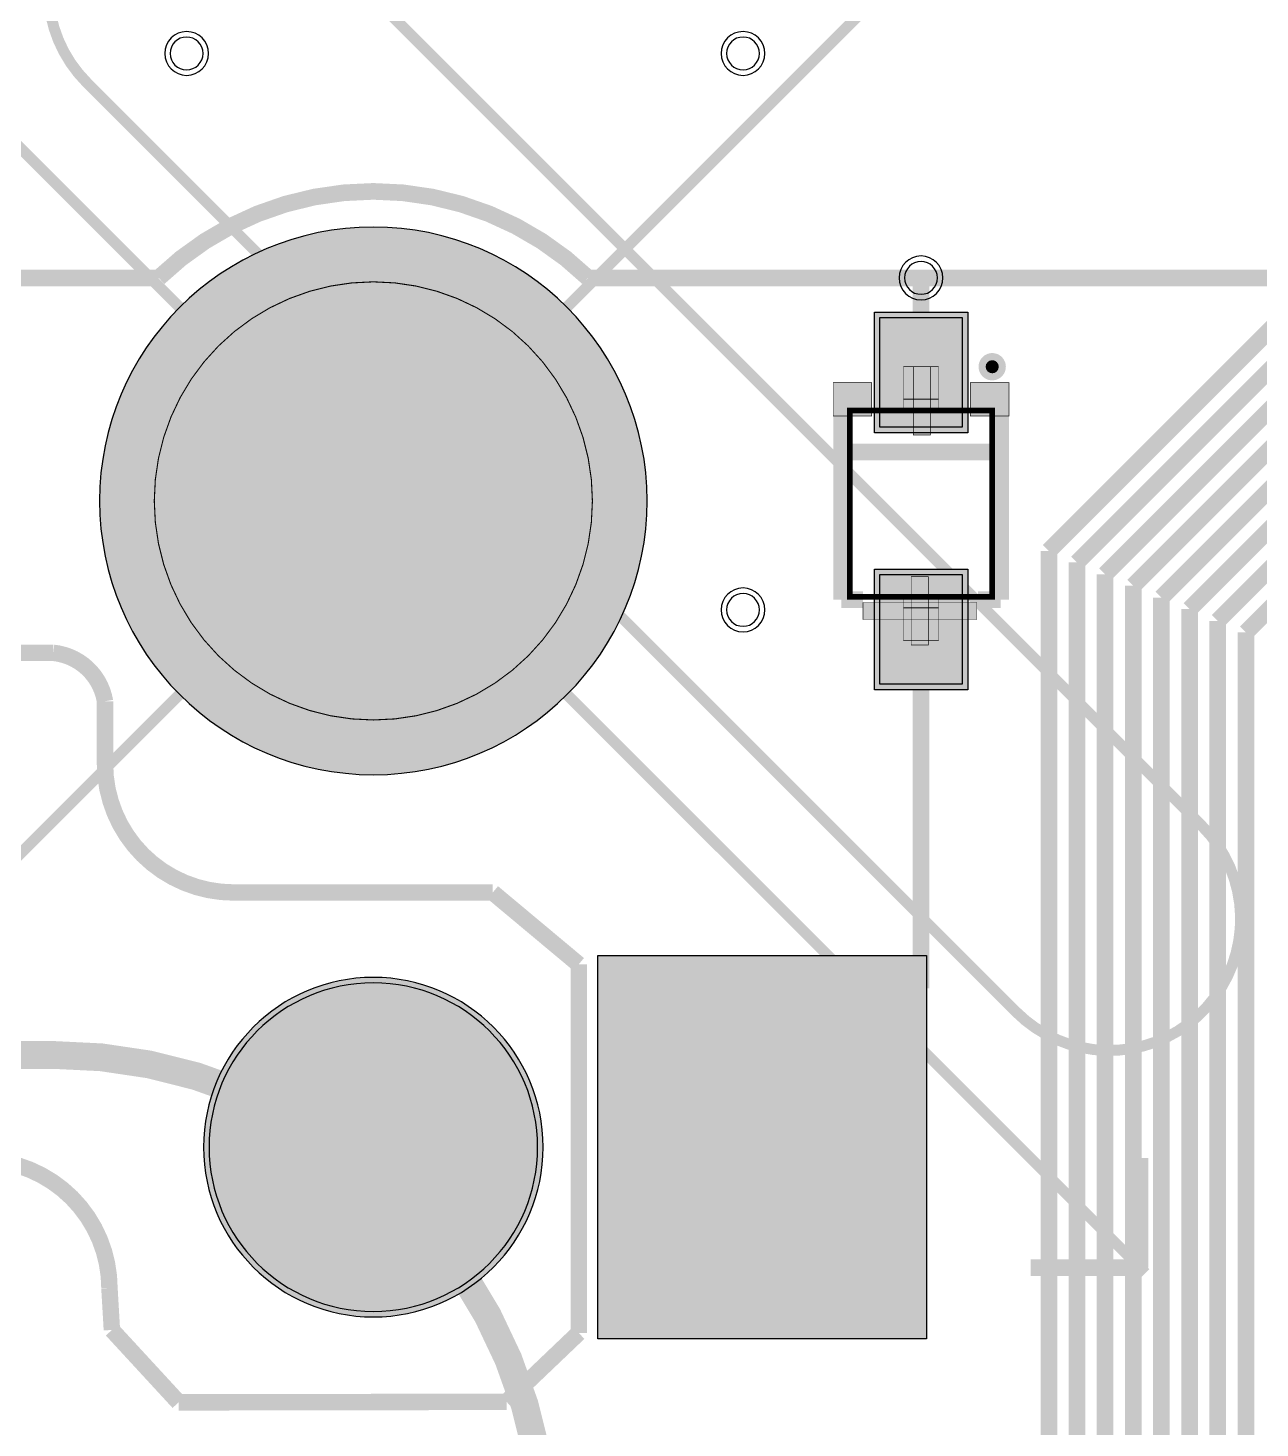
# Model space of a CAD drawing. Header units: millimetres. Extents: x -3 to 238, y -92 to 6.
# Drawn here: x 120.67 to 131.92, y -27.99 to -15.21 of the extents above; entities that cross this region are included whole.
import ezdxf

# ---------------------------------------------------------------- set-up
doc = ezdxf.new("R2010")
doc.units = ezdxf.units.MM
doc.header["$MEASUREMENT"] = 0
for name, color, linetype, true_color in [('Bottom-Layer', 7, 'Continuous', 0x0000ff), ('Bottom-Paste-Mask-Layer', 7, 'Continuous', 0x800000), ('Bottom-Silkscreen-Layer', 7, 'Continuous', 0x66cc33), ('Bottom-Solder-Mask-Layer', 7, 'Continuous', 0xaa00ff), ('Component-Marking-Layer', 7, 'Continuous', 0x66ffcc), ('Component-Shape-Layer', 7, 'Continuous', 0x00cccc), ('Document-Layer', 7, 'Continuous', 0xffffff), ('F.Adhes', 7, 'Continuous', 0x9069e9), ('Hole-Layer', 7, 'Continuous', 0x222222), ('Multi-Layer', 7, 'Continuous', 0xc0c0c0), ('Pin-Floating-Layer', 7, 'Continuous', 0xff99ff), ('Pin-Soldering-Layer', 7, 'Continuous', 0xcc9999), ('Top-Layer', 7, 'Continuous', 0xff0000), ('Top-Paste-Mask-Layer', 7, 'Continuous', 0x808080), ('Top-Solder-Mask-Layer', 7, 'Continuous', 0x800080)]:
    doc.layers.add(name, color=color, linetype=linetype, true_color=true_color)

msp = doc.modelspace()

# ---------------------------------------------------------------- hatches: boundary and pattern name
at = {"layer": 'Bottom-Layer'}
for points in [[(121.325, -19.525, 1), (126.325, -19.525, 1)], [(128.45, -17.852), (129.2, -17.852), (129.2, -18.852), (128.45, -18.852)], [(128.45, -20.198), (129.2, -20.198), (129.2, -21.198), (128.45, -21.198)], [(128.875, -23.675), (128.875, -27.175), (125.875, -27.175), (125.875, -23.675)], [(122.275, -25.425, 1), (125.375, -25.425, 1)]]:
    msp.add_hatch(color=256, dxfattribs=at).paths.add_polyline_path(points)
at = {"layer": 'Bottom-Paste-Mask-Layer'}
for points in [[(121.325, -19.525, 1), (126.325, -19.525, 1)], [(128.45, -17.852), (129.2, -17.852), (129.2, -18.852), (128.45, -18.852)], [(128.45, -20.198), (129.2, -20.198), (129.2, -21.198), (128.45, -21.198)], [(128.875, -23.675), (128.875, -27.175), (125.875, -27.175), (125.875, -23.675)], [(122.275, -25.425, 1), (125.375, -25.425, 1)]]:
    msp.add_hatch(color=256, dxfattribs=at).paths.add_polyline_path(points)
at = {"layer": 'Bottom-Silkscreen-Layer'}
for points in [[(128.023, -18.75), (128.375, -18.75), (128.375, -18.445), (128.023, -18.445)], [(128.023, -18.75), (128.375, -18.75), (128.375, -18.445), (128.023, -18.445)], [(129.628, -18.75), (129.275, -18.75), (129.275, -18.445), (129.628, -18.445)], [(129.628, -18.75), (129.275, -18.75), (129.275, -18.445), (129.628, -18.445)]]:
    msp.add_hatch(color=256, dxfattribs=at).paths.add_polyline_path(points)
at = {"layer": 'Bottom-Solder-Mask-Layer'}
for points in [[(121.325, -19.525, 1), (126.325, -19.525, 1)], [(128.399, -17.801), (129.251, -17.801), (129.251, -18.903), (128.399, -18.903)], [(128.399, -20.147), (129.251, -20.147), (129.251, -21.249), (128.399, -21.249)], [(128.875, -23.675), (128.875, -27.175), (125.875, -27.175), (125.875, -23.675)], [(122.275, -25.425, 1), (125.375, -25.425, 1)]]:
    msp.add_hatch(color=256, dxfattribs=at).paths.add_polyline_path(points)
at = {"layer": 'Component-Marking-Layer'}
msp.add_hatch(color=256, dxfattribs=at).paths.add_polyline_path([(129.415, -18.3, 1), (129.535, -18.3, 1)])
msp.add_hatch(color=256, dxfattribs=at).paths.add_polyline_path([(129.415, -18.3, 1), (129.535, -18.3, 1)])
at = {"layer": 'Document-Layer'}
for points in [[(128.755, -18.3), (128.911, -18.3), (128.911, -18.924), (128.755, -18.924)], [(128.755, -18.3), (128.911, -18.3), (128.911, -18.924), (128.755, -18.924)], [(128.735, -20.84), (128.891, -20.84), (128.891, -20.216), (128.735, -20.216)], [(128.735, -20.84), (128.891, -20.84), (128.891, -20.216), (128.735, -20.216)], [(128.295, -20.608), (129.335, -20.608), (129.335, -20.452), (128.295, -20.452)], [(128.295, -20.608), (129.335, -20.608), (129.335, -20.452), (128.295, -20.452)]]:
    msp.add_hatch(color=256, dxfattribs=at).paths.add_polyline_path(points)
at = {"layer": 'Hole-Layer'}
for points in [[(121.325, -19.525, 1), (126.325, -19.525, 1)], [(122.325, -25.425, 1), (125.325, -25.425, 1)]]:
    msp.add_hatch(color=256, dxfattribs=at).paths.add_polyline_path(points)
at = {"layer": 'Multi-Layer'}
for points in [[(121.325, -19.525, 1), (126.325, -19.525, 1)], [(121.325, -19.525, 1), (126.325, -19.525, 1)], [(121.325, -19.525, 1), (126.325, -19.525, 1)], [(122.275, -25.425, 1), (125.375, -25.425, 1)], [(122.275, -25.425, 1), (125.375, -25.425, 1)], [(122.275, -25.425, 1), (125.375, -25.425, 1)]]:
    msp.add_hatch(color=256, dxfattribs=at).paths.add_polyline_path(points)
at = {"layer": 'Pin-Floating-Layer'}
for points in [[(128.665, -18.71), (128.985, -18.71), (128.985, -18.59), (128.665, -18.59)], [(128.665, -18.71), (128.985, -18.71), (128.985, -18.59), (128.665, -18.59)], [(128.665, -20.51), (128.985, -20.51), (128.985, -20.39), (128.665, -20.39)], [(128.665, -20.51), (128.985, -20.51), (128.985, -20.39), (128.665, -20.39)]]:
    msp.add_hatch(color=256, dxfattribs=at).paths.add_polyline_path(points)
at = {"layer": 'Pin-Soldering-Layer'}
for points in [[(128.665, -18.6), (128.985, -18.6), (128.985, -18.3), (128.665, -18.3)], [(128.665, -18.6), (128.985, -18.6), (128.985, -18.3), (128.665, -18.3)], [(128.665, -20.8), (128.985, -20.8), (128.985, -20.5), (128.665, -20.5)], [(128.665, -20.8), (128.985, -20.8), (128.985, -20.5), (128.665, -20.5)]]:
    msp.add_hatch(color=256, dxfattribs=at).paths.add_polyline_path(points)
at = {"layer": 'Top-Layer'}
for points in [[(121.325, -19.525, 1), (126.325, -19.525, 1)], [(122.275, -25.425, 1), (125.375, -25.425, 1)]]:
    msp.add_hatch(color=256, dxfattribs=at).paths.add_polyline_path(points)
at = {"layer": 'Top-Paste-Mask-Layer'}
for points in [[(121.325, -19.525, 1), (126.325, -19.525, 1)], [(122.275, -25.425, 1), (125.375, -25.425, 1)]]:
    msp.add_hatch(color=256, dxfattribs=at).paths.add_polyline_path(points)
at = {"layer": 'Top-Solder-Mask-Layer'}
for points in [[(121.325, -19.525, 1), (126.325, -19.525, 1)], [(122.275, -25.425, 1), (125.375, -25.425, 1)]]:
    msp.add_hatch(color=256, dxfattribs=at).paths.add_polyline_path(points)

# ---------------------------------------------------------------- linework, layer by layer
at = {"layer": 'Bottom-Layer'}
msp.add_lwpolyline([(121.325, -19.525, 1), (126.325, -19.525), (126.325, -19.525, 1), (121.325, -19.525)], format="xyb", dxfattribs=at)
at = {"layer": 'Bottom-Layer', "const_width": 0.152}
for points in [[(128.825, -18.352), (128.825, -17.489)], [(132.4, -17.573), (129.992, -19.981)], [(132.506, -17.83), (130.249, -20.087)], [(132.613, -18.087), (130.506, -20.194)], [(132.719, -18.344), (130.763, -20.3)], [(131.02, -20.407), (132.826, -18.601)], [(131.277, -20.513), (132.932, -18.858)], [(131.534, -20.62), (133.039, -19.115)], [(133.145, -19.372), (131.791, -20.726)], [(129.992, -19.981), (129.992, -46.276)], [(130.249, -20.087), (130.249, -46.719)], [(130.506, -20.194), (130.506, -47.162)], [(130.763, -20.3), (130.763, -47.605)], [(131.02, -48.048), (131.02, -20.407)], [(131.277, -48.491), (131.277, -20.513)], [(131.534, -48.832), (131.534, -20.62)], [(128.825, -20.698), (128.825, -23.975)], [(131.791, -20.726), (131.791, -48.933)], [(128.825, -23.975), (127.375, -25.425)]]:
    msp.add_lwpolyline(points, dxfattribs=at)
at = {"layer": 'Bottom-Layer'}
for points in [[(128.45, -17.852), (129.2, -17.852), (129.2, -18.852), (128.45, -18.852)], [(128.45, -20.198), (129.2, -20.198), (129.2, -21.198), (128.45, -21.198)], [(128.875, -23.675), (128.875, -27.175), (125.875, -27.175), (125.875, -23.675)]]:
    msp.add_lwpolyline(points, close=True, dxfattribs=at)
msp.add_lwpolyline([(122.275, -25.425, 1), (125.375, -25.425, 1)], format="xyb", close=True, dxfattribs=at)
at = {"layer": 'Bottom-Paste-Mask-Layer'}
msp.add_lwpolyline([(121.325, -19.525, 1), (126.325, -19.525), (126.325, -19.525, 1), (121.325, -19.525)], format="xyb", dxfattribs=at)
for points in [[(128.45, -17.852), (129.2, -17.852), (129.2, -18.852), (128.45, -18.852)], [(128.45, -20.198), (129.2, -20.198), (129.2, -21.198), (128.45, -21.198)], [(128.875, -23.675), (128.875, -27.175), (125.875, -27.175), (125.875, -23.675)]]:
    msp.add_lwpolyline(points, close=True, dxfattribs=at)
msp.add_lwpolyline([(122.275, -25.425, 1), (125.375, -25.425, 1)], format="xyb", close=True, dxfattribs=at)
at = {"layer": 'Bottom-Silkscreen-Layer', "const_width": 0.00508}
for points in [[(128.023, -18.75), (128.375, -18.75), (128.375, -18.445), (128.023, -18.445)], [(128.023, -18.75), (128.375, -18.75), (128.375, -18.445), (128.023, -18.445)], [(129.628, -18.75), (129.275, -18.75), (129.275, -18.445), (129.628, -18.445)], [(129.628, -18.75), (129.275, -18.75), (129.275, -18.445), (129.628, -18.445)]]:
    msp.add_lwpolyline(points, close=True, dxfattribs=at)
at = {"layer": 'Bottom-Silkscreen-Layer'}
for points, const_width in [([(128.099, -18.674), (128.099, -20.426)], 0.152), ([(128.099, -18.674), (128.099, -20.426)], 0.152), ([(129.551, -18.674), (129.551, -20.426)], 0.152), ([(129.551, -18.674), (129.551, -20.426)], 0.152), ([(128.099, -19.078), (129.551, -19.078)], 0.152), ([(128.099, -19.078), (129.551, -19.078)], 0.152), ([(128.099, -20.426), (128.295, -20.426)], 0.152), ([(128.099, -20.426), (128.295, -20.426)], 0.152), ([(129.551, -20.426), (129.345, -20.426)], 0.152), ([(129.551, -20.426), (129.345, -20.426)], 0.152), ([(120.904, -20.912), (116.717, -20.9)], 0.15), ([(120.904, -20.912), (116.717, -20.9)], 0.15), ([(121.375, -21.354), (121.375, -21.925)], 0.15), ([(121.375, -21.354), (121.375, -21.925)], 0.15), ([(124.915, -23.1), (122.55, -23.1)], 0.15), ([(124.915, -23.1), (122.55, -23.1)], 0.15), ([(125.7, -23.756), (124.915, -23.1)], 0.15), ([(125.7, -23.756), (124.915, -23.1)], 0.15), ([(125.7, -23.756), (125.7, -27.121)], 0.15), ([(125.7, -23.756), (125.7, -27.121)], 0.15), ([(121.416, -26.717), (121.438, -27.094)], 0.15), ([(121.416, -26.717), (121.438, -27.094)], 0.15), ([(121.438, -27.094), (122.047, -27.755)], 0.15), ([(121.438, -27.094), (122.047, -27.755)], 0.15), ([(125.041, -27.75), (125.7, -27.121)], 0.15), ([(125.041, -27.75), (125.7, -27.121)], 0.15), ([(125.041, -27.75), (122.047, -27.755)], 0.15), ([(125.041, -27.75), (122.047, -27.755)], 0.15)]:
    msp.add_lwpolyline(points, dxfattribs=dict(at, const_width=const_width))
at = {"layer": 'Bottom-Silkscreen-Layer', "const_width": 0.15}
for points in [[(120.904, -20.912, -0.338), (121.375, -21.354)], [(120.904, -20.912, -0.338), (121.375, -21.354)], [(122.55, -23.1, -0.414), (121.375, -21.925)], [(122.55, -23.1, -0.414), (121.375, -21.925)], [(120.241, -25.542, -0.414), (121.416, -26.717)], [(120.241, -25.542, -0.414), (121.416, -26.717)]]:
    msp.add_lwpolyline(points, format="xyb", dxfattribs=at)
at = {"layer": 'Bottom-Solder-Mask-Layer'}
msp.add_lwpolyline([(121.325, -19.525, 1), (126.325, -19.525), (126.325, -19.525, 1), (121.325, -19.525)], format="xyb", dxfattribs=at)
for points in [[(128.399, -17.801), (129.251, -17.801), (129.251, -18.903), (128.399, -18.903)], [(128.399, -20.147), (129.251, -20.147), (129.251, -21.249), (128.399, -21.249)], [(128.875, -23.675), (128.875, -27.175), (125.875, -27.175), (125.875, -23.675)]]:
    msp.add_lwpolyline(points, close=True, dxfattribs=at)
msp.add_lwpolyline([(122.275, -25.425, 1), (125.375, -25.425, 1)], format="xyb", close=True, dxfattribs=at)
at = {"layer": 'Component-Marking-Layer', "const_width": 0.129}
msp.add_lwpolyline([(129.415, -18.3, 1), (129.535, -18.3), (129.535, -18.3, 1), (129.415, -18.3)], format="xyb", dxfattribs=at)
msp.add_lwpolyline([(129.415, -18.3, 1), (129.535, -18.3), (129.535, -18.3, 1), (129.415, -18.3)], format="xyb", dxfattribs=at)
at = {"layer": 'Component-Shape-Layer', "const_width": 0.0508}
msp.add_lwpolyline([(128.175, -20.4), (129.475, -20.4), (129.475, -18.7), (128.175, -18.7)], close=True, dxfattribs=at)
msp.add_lwpolyline([(128.175, -20.4), (129.475, -20.4), (129.475, -18.7), (128.175, -18.7)], close=True, dxfattribs=at)
at = {"layer": 'Document-Layer'}
for points, const_width in [([(116.773, -12.474), (130.874, -26.574)], 0.1), ([(116.773, -26.574), (130.874, -12.474)], 0.1), ([(130.825, -26.525), (130.825, -25.525)], 0.15), ([(130.825, -26.525), (130.825, -25.525)], 0.15), ([(129.825, -26.525), (130.825, -26.525)], 0.15), ([(129.825, -26.525), (130.825, -26.525)], 0.15)]:
    msp.add_lwpolyline(points, dxfattribs=dict(at, const_width=const_width))
for points, const_width in [([(131.391, -22.494), (122.906, -14.009, 1), (121.209, -15.706), (129.694, -24.191, 1)], 0.1), ([(120.9, -24.583), (107.7, -24.583, 1), (107.7, -33.583), (120.9, -33.583, 1)], 0.254), ([(107.7, -33.549), (120.9, -33.549, 1), (120.9, -24.549), (107.7, -24.549, 1)], 0.1)]:
    msp.add_lwpolyline(points, format="xyb", close=True, dxfattribs=dict(at, const_width=const_width))
at = {"layer": 'Document-Layer', "const_width": 0.01}
msp.add_lwpolyline([(121.825, -19.525, 1), (125.825, -19.525), (125.825, -19.525, 1), (121.825, -19.525)], format="xyb", dxfattribs=at)
msp.add_lwpolyline([(121.825, -19.525, 1), (125.825, -19.525), (125.825, -19.525, 1), (121.825, -19.525)], format="xyb", dxfattribs=at)
at = {"layer": 'Document-Layer', "const_width": 0.00508}
for points in [[(128.755, -18.3), (128.911, -18.3), (128.911, -18.924), (128.755, -18.924)], [(128.755, -18.3), (128.911, -18.3), (128.911, -18.924), (128.755, -18.924)], [(128.735, -20.84), (128.891, -20.84), (128.891, -20.216), (128.735, -20.216)], [(128.735, -20.84), (128.891, -20.84), (128.891, -20.216), (128.735, -20.216)], [(128.295, -20.608), (129.335, -20.608), (129.335, -20.452), (128.295, -20.452)], [(128.295, -20.608), (129.335, -20.608), (129.335, -20.452), (128.295, -20.452)]]:
    msp.add_lwpolyline(points, close=True, dxfattribs=at)
at = {"layer": 'F.Adhes', "const_width": 0.15}
for points in [[(130.825, -26.525), (130.825, -25.525)], [(130.825, -26.525), (130.825, -25.525)], [(130.825, -26.525), (130.825, -25.525)], [(130.825, -26.525), (130.825, -25.525)], [(129.825, -26.525), (130.825, -26.525)], [(129.825, -26.525), (130.825, -26.525)], [(129.825, -26.525), (130.825, -26.525)], [(129.825, -26.525), (130.825, -26.525)]]:
    msp.add_lwpolyline(points, dxfattribs=at)
at = {"layer": 'Hole-Layer'}
for points in [[(121.97, -15.44, 1), (122.27, -15.44, 1)], [(127.05, -15.44, 1), (127.35, -15.44, 1)], [(128.675, -17.489, 1), (128.975, -17.489, 1)], [(127.05, -20.52, 1), (127.35, -20.52, 1)], [(122.325, -25.425, 1), (125.325, -25.425, 1)]]:
    msp.add_lwpolyline(points, format="xyb", close=True, dxfattribs=at)
msp.add_lwpolyline([(121.325, -19.525, 1), (126.325, -19.525), (126.325, -19.525, 1), (121.325, -19.525)], format="xyb", dxfattribs=at)
at = {"layer": 'Multi-Layer'}
for points in [[(121.92, -15.44, 1), (122.32, -15.44), (122.32, -15.44, 1), (121.92, -15.44)], [(127, -15.44, 1), (127.4, -15.44), (127.4, -15.44, 1), (127, -15.44)], [(121.325, -19.525, 1), (126.325, -19.525), (126.325, -19.525, 1), (121.325, -19.525)], [(121.325, -19.525, 1), (126.325, -19.525), (126.325, -19.525, 1), (121.325, -19.525)], [(121.325, -19.525, 1), (126.325, -19.525), (126.325, -19.525, 1), (121.325, -19.525)], [(128.625, -17.489, 1), (129.025, -17.489), (129.025, -17.489, 1), (128.625, -17.489)], [(127, -20.52, 1), (127.4, -20.52), (127.4, -20.52, 1), (127, -20.52)]]:
    msp.add_lwpolyline(points, format="xyb", dxfattribs=at)
msp.add_lwpolyline([(122.275, -25.425, 1), (125.375, -25.425, 1)], format="xyb", close=True, dxfattribs=at)
msp.add_lwpolyline([(122.275, -25.425, 1), (125.375, -25.425, 1)], format="xyb", close=True, dxfattribs=at)
msp.add_lwpolyline([(122.275, -25.425, 1), (125.375, -25.425, 1)], format="xyb", close=True, dxfattribs=at)
at = {"layer": 'Pin-Floating-Layer', "const_width": 0.00508}
for points in [[(128.665, -18.71), (128.985, -18.71), (128.985, -18.59), (128.665, -18.59)], [(128.665, -18.71), (128.985, -18.71), (128.985, -18.59), (128.665, -18.59)], [(128.665, -20.51), (128.985, -20.51), (128.985, -20.39), (128.665, -20.39)], [(128.665, -20.51), (128.985, -20.51), (128.985, -20.39), (128.665, -20.39)]]:
    msp.add_lwpolyline(points, close=True, dxfattribs=at)
at = {"layer": 'Pin-Soldering-Layer', "const_width": 0.00508}
for points in [[(128.665, -18.6), (128.985, -18.6), (128.985, -18.3), (128.665, -18.3)], [(128.665, -18.6), (128.985, -18.6), (128.985, -18.3), (128.665, -18.3)], [(128.665, -20.8), (128.985, -20.8), (128.985, -20.5), (128.665, -20.5)], [(128.665, -20.8), (128.985, -20.8), (128.985, -20.5), (128.665, -20.5)]]:
    msp.add_lwpolyline(points, close=True, dxfattribs=at)
at = {"layer": 'Top-Layer', "const_width": 0.152}
msp.add_lwpolyline([(125.785, -17.489, 0.403), (121.865, -17.489)], format="xyb", dxfattribs=at)
at = {"layer": 'Top-Layer'}
msp.add_lwpolyline([(121.325, -19.525, 1), (126.325, -19.525), (126.325, -19.525, 1), (121.325, -19.525)], format="xyb", dxfattribs=at)
at = {"layer": 'Top-Layer', "const_width": 0.152}
for points in [[(116.001, -17.489), (121.865, -17.489)], [(125.785, -17.489), (128.825, -17.489)], [(128.825, -17.489), (140.89, -17.489)]]:
    msp.add_lwpolyline(points, dxfattribs=at)
at = {"layer": 'Top-Layer'}
msp.add_lwpolyline([(122.275, -25.425, 1), (125.375, -25.425, 1)], format="xyb", close=True, dxfattribs=at)
at = {"layer": 'Top-Paste-Mask-Layer'}
msp.add_lwpolyline([(121.325, -19.525, 1), (126.325, -19.525), (126.325, -19.525, 1), (121.325, -19.525)], format="xyb", dxfattribs=at)
msp.add_lwpolyline([(122.275, -25.425, 1), (125.375, -25.425, 1)], format="xyb", close=True, dxfattribs=at)
at = {"layer": 'Top-Solder-Mask-Layer'}
msp.add_lwpolyline([(121.325, -19.525, 1), (126.325, -19.525), (126.325, -19.525, 1), (121.325, -19.525)], format="xyb", dxfattribs=at)
msp.add_lwpolyline([(122.275, -25.425, 1), (125.375, -25.425, 1)], format="xyb", close=True, dxfattribs=at)

doc.saveas('drawing.dxf')
